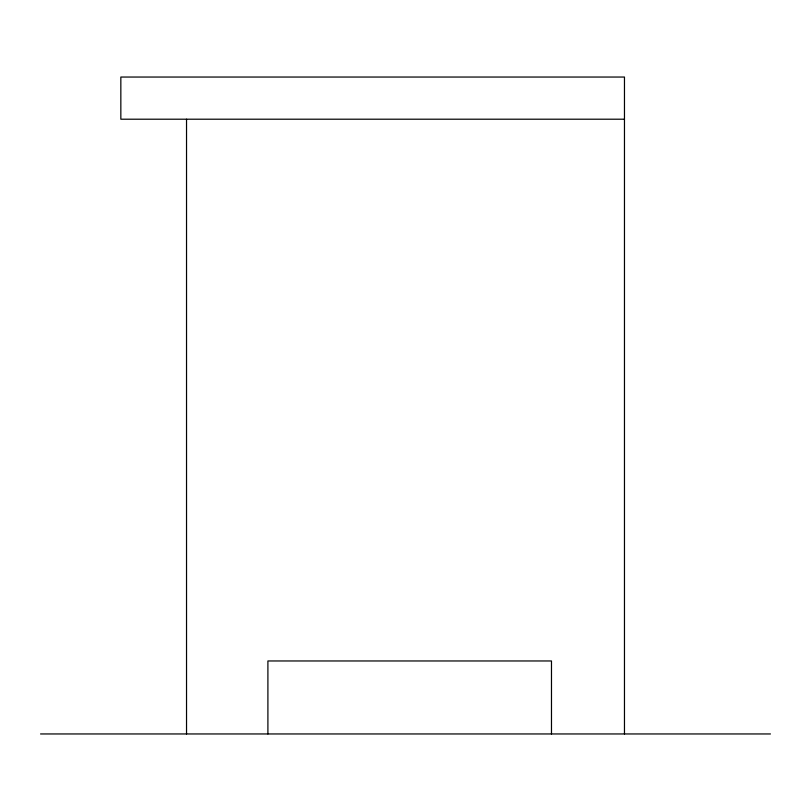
<?xml version="1.0" encoding="UTF-8"?>
<svg xmlns="http://www.w3.org/2000/svg" width="811" height="811" viewBox="0 0 811 811"><rect width="100%" height="100%" fill="white"/><g stroke="black" fill="none" stroke-linecap="round" stroke-linejoin="round"><path stroke-width="1.22" d="M624.47 119.207L120.839 119.207L120.839 77.045L624.47 77.045L624.47 733.955M40.55 733.955L770.45 733.955M551.48 733.955L551.48 660.965L267.904 660.965L267.904 733.955M186.53 119.207L186.53 733.955"/></g></svg>
